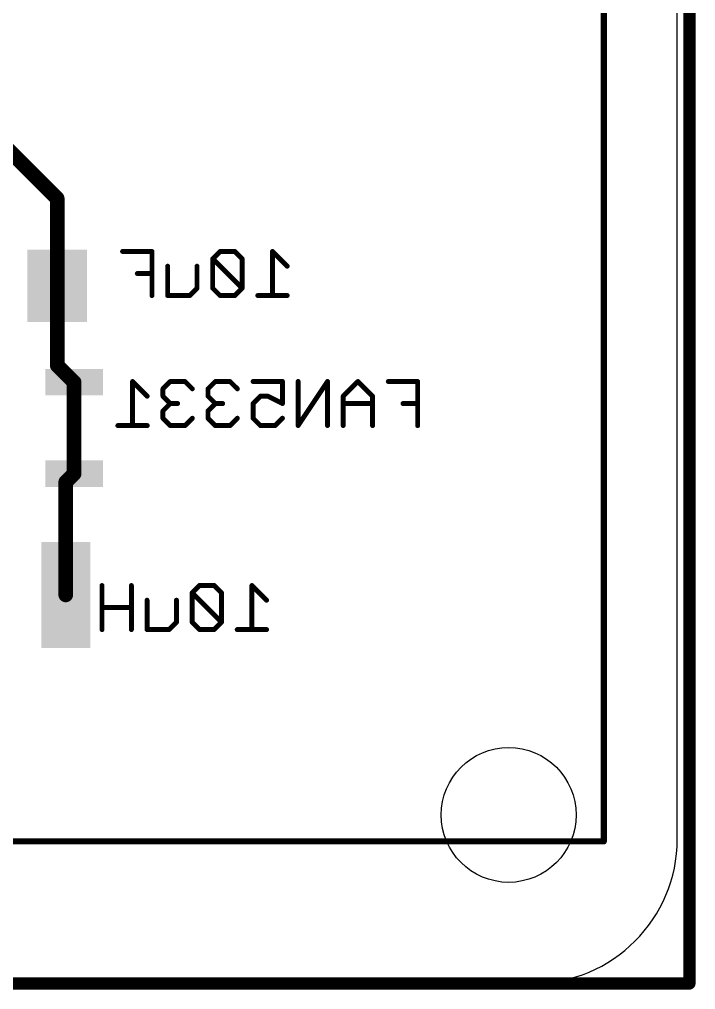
# Model space of a CAD drawing. Extents: x -0.1 to 65.4, y -0.8 to 30.7.
# Drawn here: x 51.37 to 65.41, y -0.13 to 20.02 of the extents above; entities that cross this region are included whole.
import ezdxf

# ---------------------------------------------------------------- set-up
doc = ezdxf.new("R2010")
doc.units = 0
for name, color, linetype in [('16', 5, 'CONTINUOUS'), ('20', 53, 'CONTINUOUS'), ('21', 40, 'CONTINUOUS'), ('28', 253, 'CONTINUOUS')]:
    doc.layers.add(name, color=color, linetype=linetype)

# ---------------------------------------------------------------- blocks, each defined once
blk = doc.blocks.new('RECT')
blk.add_solid([(-0.5, -0.5), (0.5, -0.5), (-0.5, 0.5), (0.5, 0.5)])

msp = doc.modelspace()

# ---------------------------------------------------------------- linework, layer by layer
at = {"layer": '16'}
for points, const_width in [([(65.278, 0), (65.278, 30.607)], 0.254), ([(48.895, 19.558), (52.154, 16.299)], 0.3048), ([(52.154, 16.299), (52.154, 14.488)], 0.3048), ([(52.154, 12.8361), (52.154, 14.488)], 0.3048), ([(52.5041, 12.486), (52.154, 12.8361)], 0.3048), ([(52.5041, 10.586), (52.5041, 12.486)], 0.3048), ([(52.331, 10.4129), (52.5041, 10.586)], 0.3048), ([(52.331, 8.069), (52.331, 10.4129)], 0.3048), ([(0, 0), (65.278, 0)], 0.254)]:
    msp.add_lwpolyline(points, dxfattribs=dict(at, const_width=const_width))
for points, const_width in [([(52.2302, 16.299, 1), (52.0778, 16.299)], 0.1524), ([(52.1001, 16.2451, 1), (52.2079, 16.3529)], 0.1524), ([(52.2302, 14.488, 1), (52.0778, 14.488)], 0.1524), ([(52.0778, 14.488, 1), (52.2302, 14.488)], 0.1524), ([(52.2079, 12.89, 1), (52.1001, 12.7822)], 0.1524), ([(52.0778, 12.8361, 1), (52.2302, 12.8361)], 0.1524), ([(52.5803, 12.486, 1), (52.4279, 12.486)], 0.1524), ([(52.4502, 12.4321, 1), (52.558, 12.5399)], 0.1524), ([(52.558, 10.5321, 1), (52.4502, 10.6399)], 0.1524), ([(52.4072, 10.4129, 1), (52.2548, 10.4129)], 0.1524), ([(52.2771, 10.4668, 1), (52.3849, 10.359)], 0.1524), ([(52.4279, 10.586, 1), (52.5803, 10.586)], 0.1524), ([(52.2548, 8.069, 1), (52.4072, 8.069)], 0.1524), ([(65.2145, 0, 1), (65.3415, 0)], 0.127), ([(65.278, -0.0635, 1), (65.278, 0.0635)], 0.127)]:
    msp.add_lwpolyline(points, format="xyb", dxfattribs=dict(at, const_width=const_width))
at = {"layer": '20'}
for p, q in [((65.0254, 3), (65.0254, 27.6604)), ((3.0254, 0), (62.0254, 0))]:
    msp.add_line(p, q, dxfattribs=at)
msp.add_circle((61.5254, 3.5), 1.4, dxfattribs=at)
msp.add_arc((62.0254, 3), 3, 270, 0, dxfattribs=at)
at = {"layer": '21', "const_width": 0.127}
for points in [[(63.5, 26.952), (63.5, 2.952)], [(1.5, 2.952), (63.5, 2.952)]]:
    msp.add_lwpolyline(points, dxfattribs=at)
at = {"layer": '21', "const_width": 0.0635}
for points in [[(63.4682, 2.952, 1), (63.5318, 2.952)], [(63.5, 2.9202, 1), (63.5, 2.9838)]]:
    msp.add_lwpolyline(points, format="xyb", dxfattribs=at)
at = {"layer": '28', "const_width": 0.1016}
for points in [[(54.1207, 15.2), (53.5106, 15.2)], [(54.1207, 14.2848), (54.1207, 15.2)], [(55.5342, 15.2), (55.3816, 15.0475)], [(55.8392, 15.2), (55.5342, 15.2)], [(55.9918, 15.0475), (55.8392, 15.2)], [(56.9273, 14.8949), (56.6222, 15.2)], [(56.6222, 15.2), (56.6222, 14.2848)], [(54.4461, 14.2848), (54.4461, 14.8949)], [(55.0562, 14.8949), (55.0562, 14.4373)], [(55.3816, 15.0475), (55.3816, 14.4373)], [(55.9918, 14.4373), (55.3816, 15.0475)], [(55.9918, 14.4373), (55.9918, 15.0475)], [(54.1207, 14.7424), (53.8157, 14.7424)], [(54.9037, 14.2848), (54.4461, 14.2848)], [(55.0562, 14.4373), (54.9037, 14.2848)], [(55.3816, 14.4373), (55.5342, 14.2848)], [(55.5342, 14.2848), (55.8392, 14.2848)], [(55.8392, 14.2848), (55.9918, 14.4373)], [(56.9273, 14.2848), (56.3172, 14.2848)], [(54.0227, 12.1949), (53.7177, 12.5)], [(53.7177, 12.5), (53.7177, 11.5848)], [(54.5007, 12.5), (54.3481, 12.3475)], [(54.8057, 12.5), (54.5007, 12.5)], [(54.9582, 12.3475), (54.8057, 12.5)], [(55.4362, 12.5), (55.2836, 12.3475)], [(55.7412, 12.5), (55.4362, 12.5)], [(55.8938, 12.3475), (55.7412, 12.5)], [(56.2192, 12.5), (56.8293, 12.5)], [(56.8293, 12.5), (56.8293, 12.0424)], [(57.7648, 12.5), (57.1547, 11.5848)], [(57.1547, 11.5848), (57.1547, 12.5)], [(57.7648, 11.5848), (57.7648, 12.5)], [(58.3953, 12.5), (58.0902, 12.1949)], [(58.7003, 12.1949), (58.3953, 12.5)], [(59.6358, 12.5), (59.0257, 12.5)], [(59.6358, 11.5848), (59.6358, 12.5)], [(54.3481, 12.3475), (54.3481, 12.1949)], [(55.2836, 12.3475), (55.2836, 12.1949)], [(54.3481, 12.1949), (54.5007, 12.0424)], [(54.5007, 12.0424), (54.3481, 11.8899)], [(54.5007, 12.0424), (54.6532, 12.0424)], [(55.2836, 12.1949), (55.4362, 12.0424)], [(55.4362, 12.0424), (55.2836, 11.8899)], [(55.4362, 12.0424), (55.5887, 12.0424)], [(56.3717, 12.1949), (56.2192, 12.0424)], [(56.2192, 12.0424), (56.2192, 11.7373)], [(56.5242, 12.1949), (56.3717, 12.1949)], [(56.8293, 12.0424), (56.5242, 12.1949)], [(58.0902, 12.1949), (58.0902, 11.5848)], [(58.7003, 12.0424), (58.0902, 12.0424)], [(58.7003, 11.5848), (58.7003, 12.1949)], [(59.6358, 12.0424), (59.3308, 12.0424)], [(54.3481, 11.8899), (54.3481, 11.7373)], [(55.2836, 11.8899), (55.2836, 11.7373)], [(54.3481, 11.7373), (54.5007, 11.5848)], [(54.8057, 11.5848), (54.9582, 11.7373)], [(55.2836, 11.7373), (55.4362, 11.5848)], [(55.7412, 11.5848), (55.8938, 11.7373)], [(56.2192, 11.7373), (56.3717, 11.5848)], [(56.6768, 11.5848), (56.8293, 11.7373)], [(54.0227, 11.5848), (53.4126, 11.5848)], [(54.5007, 11.5848), (54.8057, 11.5848)], [(55.4362, 11.5848), (55.7412, 11.5848)], [(56.3717, 11.5848), (56.6768, 11.5848)], [(53.0836, 8.264), (53.0836, 7.3488)], [(53.6937, 7.3488), (53.6937, 8.264)], [(55.1072, 8.264), (54.9546, 8.1114)], [(55.4122, 8.264), (55.1072, 8.264)], [(55.5648, 8.1114), (55.4122, 8.264)], [(56.5003, 7.9589), (56.1952, 8.264)], [(56.1952, 8.264), (56.1952, 7.3488)], [(54.9546, 8.1114), (54.9546, 7.5013)], [(55.5648, 7.5013), (54.9546, 8.1114)], [(55.5648, 7.5013), (55.5648, 8.1114)], [(53.6937, 7.8064), (53.0836, 7.8064)], [(54.0191, 7.3488), (54.0191, 7.9589)], [(54.6292, 7.9589), (54.6292, 7.5013)], [(54.6292, 7.5013), (54.4767, 7.3488)], [(54.9546, 7.5013), (55.1072, 7.3488)], [(55.4122, 7.3488), (55.5648, 7.5013)], [(54.4767, 7.3488), (54.0191, 7.3488)], [(55.1072, 7.3488), (55.4122, 7.3488)], [(56.5003, 7.3488), (55.8902, 7.3488)]]:
    msp.add_lwpolyline(points, dxfattribs=at)
at = {"layer": '28', "const_width": 0.0508}
for points in [[(53.5106, 15.2254, 1), (53.5106, 15.1746)], [(54.1461, 15.2, 1), (54.0953, 15.2)], [(54.1207, 15.1746, 1), (54.1207, 15.2254)], [(55.5342, 15.2254, 1), (55.5342, 15.1746)], [(55.5521, 15.182, 1), (55.5162, 15.2179)], [(55.8572, 15.2179, 1), (55.8213, 15.182)], [(55.8392, 15.1746, 1), (55.8392, 15.2254)], [(56.6476, 15.2, 1), (56.5968, 15.2)], [(56.6402, 15.2179, 1), (56.6043, 15.182)], [(54.4715, 14.8949, 1), (54.4207, 14.8949)], [(55.0816, 14.8949, 1), (55.0308, 14.8949)], [(55.407, 15.0475, 1), (55.3562, 15.0475)], [(55.3996, 15.0654, 1), (55.3637, 15.0295)], [(55.3637, 15.0654, 1), (55.3996, 15.0295)], [(56.0172, 15.0475, 1), (55.9664, 15.0475)], [(55.9738, 15.0295, 1), (56.0097, 15.0654)], [(56.9093, 14.877, 1), (56.9452, 14.9129)], [(53.8157, 14.7678, 1), (53.8157, 14.717)], [(54.1207, 14.717, 1), (54.1207, 14.7678)], [(54.0953, 14.2848, 1), (54.1461, 14.2848)], [(54.4461, 14.3102, 1), (54.4461, 14.2594)], [(54.4207, 14.2848, 1), (54.4715, 14.2848)], [(54.8858, 14.3028, 1), (54.9217, 14.2668)], [(54.9037, 14.2594, 1), (54.9037, 14.3102)], [(55.0308, 14.4373, 1), (55.0816, 14.4373)], [(55.0742, 14.4194, 1), (55.0383, 14.4553)], [(55.3562, 14.4373, 1), (55.407, 14.4373)], [(55.3996, 14.4553, 1), (55.3637, 14.4194)], [(55.5342, 14.3102, 1), (55.5342, 14.2594)], [(55.5162, 14.2668, 1), (55.5521, 14.3028)], [(55.8213, 14.3028, 1), (55.8572, 14.2668)], [(55.8392, 14.2594, 1), (55.8392, 14.3102)], [(55.9664, 14.4373, 1), (56.0172, 14.4373)], [(56.0097, 14.4194, 1), (55.9738, 14.4553)], [(55.9738, 14.4194, 1), (56.0097, 14.4553)], [(56.3172, 14.3102, 1), (56.3172, 14.2594)], [(56.5968, 14.2848, 1), (56.6476, 14.2848)], [(56.9273, 14.2594, 1), (56.9273, 14.3102)], [(53.7431, 12.5, 1), (53.6923, 12.5)], [(53.7356, 12.5179, 1), (53.6997, 12.482)], [(54.5007, 12.5254, 1), (54.5007, 12.4746)], [(54.5186, 12.482, 1), (54.4827, 12.5179)], [(54.8237, 12.5179, 1), (54.7878, 12.482)], [(54.8057, 12.4746, 1), (54.8057, 12.5254)], [(55.4362, 12.5254, 1), (55.4362, 12.4746)], [(55.4541, 12.482, 1), (55.4182, 12.5179)], [(55.7592, 12.5179, 1), (55.7233, 12.482)], [(55.7412, 12.4746, 1), (55.7412, 12.5254)], [(56.2192, 12.5254, 1), (56.2192, 12.4746)], [(56.8547, 12.5, 1), (56.8039, 12.5)], [(56.8293, 12.4746, 1), (56.8293, 12.5254)], [(57.1801, 12.5, 1), (57.1293, 12.5)], [(57.7902, 12.5, 1), (57.7394, 12.5)], [(57.7859, 12.4859, 1), (57.7437, 12.5141)], [(58.4132, 12.5179, 1), (58.3773, 12.482)], [(58.4132, 12.482, 1), (58.3773, 12.5179)], [(59.0257, 12.5254, 1), (59.0257, 12.4746)], [(59.6612, 12.5, 1), (59.6104, 12.5)], [(59.6358, 12.4746, 1), (59.6358, 12.5254)], [(54.3735, 12.3475, 1), (54.3227, 12.3475)], [(54.3302, 12.3654, 1), (54.3661, 12.3295)], [(54.9403, 12.3295, 1), (54.9762, 12.3654)], [(55.309, 12.3475, 1), (55.2582, 12.3475)], [(55.2657, 12.3654, 1), (55.3016, 12.3295)], [(55.8758, 12.3295, 1), (55.9117, 12.3654)], [(54.0048, 12.177, 1), (54.0407, 12.2129)], [(54.3227, 12.1949, 1), (54.3735, 12.1949)], [(54.3661, 12.2129, 1), (54.3302, 12.177)], [(54.5007, 12.0678, 1), (54.5007, 12.017)], [(54.5186, 12.0244, 1), (54.4827, 12.0604)], [(54.6532, 12.017, 1), (54.6532, 12.0678)], [(55.2582, 12.1949, 1), (55.309, 12.1949)], [(55.3016, 12.2129, 1), (55.2657, 12.177)], [(55.4362, 12.0678, 1), (55.4362, 12.017)], [(55.4541, 12.0244, 1), (55.4182, 12.0604)], [(55.5887, 12.017, 1), (55.5887, 12.0678)], [(56.2446, 12.0424, 1), (56.1938, 12.0424)], [(56.3717, 12.2203, 1), (56.3717, 12.1695)], [(56.3896, 12.177, 1), (56.3537, 12.2129)], [(56.5356, 12.2176, 1), (56.5129, 12.1722)], [(56.5242, 12.1695, 1), (56.5242, 12.2203)], [(56.8179, 12.0197, 1), (56.8406, 12.0651)], [(58.1156, 12.1949, 1), (58.0648, 12.1949)], [(58.0722, 12.2129, 1), (58.1082, 12.177)], [(58.0902, 12.0678, 1), (58.0902, 12.017)], [(58.7257, 12.1949, 1), (58.6749, 12.1949)], [(58.6824, 12.177, 1), (58.7183, 12.2129)], [(58.7003, 12.017, 1), (58.7003, 12.0678)], [(59.3308, 12.0678, 1), (59.3308, 12.017)], [(59.6358, 12.017, 1), (59.6358, 12.0678)], [(54.3735, 11.8899, 1), (54.3227, 11.8899)], [(54.3302, 11.9078, 1), (54.3661, 11.8719)], [(54.4827, 12.0244, 1), (54.5186, 12.0604)], [(55.309, 11.8899, 1), (55.2582, 11.8899)], [(55.2657, 11.9078, 1), (55.3016, 11.8719)], [(55.4182, 12.0244, 1), (55.4541, 12.0604)], [(56.2012, 12.0604, 1), (56.2371, 12.0244)], [(56.8039, 12.0424, 1), (56.8547, 12.0424)], [(54.3227, 11.7373, 1), (54.3735, 11.7373)], [(54.3661, 11.7553, 1), (54.3302, 11.7194)], [(54.9762, 11.7194, 1), (54.9403, 11.7553)], [(55.2582, 11.7373, 1), (55.309, 11.7373)], [(55.3016, 11.7553, 1), (55.2657, 11.7194)], [(55.9117, 11.7194, 1), (55.8758, 11.7553)], [(56.2371, 11.7553, 1), (56.2012, 11.7194)], [(56.1938, 11.7373, 1), (56.2446, 11.7373)], [(56.8472, 11.7194, 1), (56.8113, 11.7553)], [(53.4126, 11.6102, 1), (53.4126, 11.5594)], [(53.6923, 11.5848, 1), (53.7431, 11.5848)], [(54.0227, 11.5594, 1), (54.0227, 11.6102)], [(54.5007, 11.6102, 1), (54.5007, 11.5594)], [(54.4827, 11.5668, 1), (54.5186, 11.6028)], [(54.7878, 11.6028, 1), (54.8237, 11.5668)], [(54.8057, 11.5594, 1), (54.8057, 11.6102)], [(55.4362, 11.6102, 1), (55.4362, 11.5594)], [(55.4182, 11.5668, 1), (55.4541, 11.6028)], [(55.7233, 11.6028, 1), (55.7592, 11.5668)], [(55.7412, 11.5594, 1), (55.7412, 11.6102)], [(56.3717, 11.6102, 1), (56.3717, 11.5594)], [(56.3537, 11.5668, 1), (56.3896, 11.6028)], [(56.6588, 11.6028, 1), (56.6947, 11.5668)], [(56.6768, 11.5594, 1), (56.6768, 11.6102)], [(57.1335, 11.5989, 1), (57.1758, 11.5707)], [(57.1293, 11.5848, 1), (57.1801, 11.5848)], [(57.7394, 11.5848, 1), (57.7902, 11.5848)], [(58.0648, 11.5848, 1), (58.1156, 11.5848)], [(58.6749, 11.5848, 1), (58.7257, 11.5848)], [(59.6104, 11.5848, 1), (59.6612, 11.5848)], [(53.109, 8.264, 1), (53.0582, 8.264)], [(53.7191, 8.264, 1), (53.6683, 8.264)], [(55.1072, 8.2894, 1), (55.1072, 8.2386)], [(55.1251, 8.246, 1), (55.0892, 8.2819)], [(55.4302, 8.2819, 1), (55.3943, 8.246)], [(55.4122, 8.2386, 1), (55.4122, 8.2894)], [(56.2206, 8.264, 1), (56.1698, 8.264)], [(56.2132, 8.2819, 1), (56.1773, 8.246)], [(54.98, 8.1114, 1), (54.9292, 8.1114)], [(54.9726, 8.1294, 1), (54.9367, 8.0935)], [(54.9367, 8.1294, 1), (54.9726, 8.0935)], [(55.5902, 8.1114, 1), (55.5394, 8.1114)], [(55.5468, 8.0935, 1), (55.5827, 8.1294)], [(53.0836, 7.8318, 1), (53.0836, 7.781)], [(53.6937, 7.781, 1), (53.6937, 7.8318)], [(54.0445, 7.9589, 1), (53.9937, 7.9589)], [(54.6546, 7.9589, 1), (54.6038, 7.9589)], [(56.4823, 7.941, 1), (56.5182, 7.9769)], [(54.6038, 7.5013, 1), (54.6546, 7.5013)], [(54.6472, 7.4834, 1), (54.6113, 7.5193)], [(54.9292, 7.5013, 1), (54.98, 7.5013)], [(54.9726, 7.5193, 1), (54.9367, 7.4834)], [(55.5394, 7.5013, 1), (55.5902, 7.5013)], [(55.5827, 7.4834, 1), (55.5468, 7.5193)], [(55.5468, 7.4834, 1), (55.5827, 7.5193)], [(53.0582, 7.3488, 1), (53.109, 7.3488)], [(53.6683, 7.3488, 1), (53.7191, 7.3488)], [(54.0191, 7.3742, 1), (54.0191, 7.3234)], [(53.9937, 7.3488, 1), (54.0445, 7.3488)], [(54.4588, 7.3668, 1), (54.4947, 7.3308)], [(54.4767, 7.3234, 1), (54.4767, 7.3742)], [(55.1072, 7.3742, 1), (55.1072, 7.3234)], [(55.0892, 7.3308, 1), (55.1251, 7.3668)], [(55.3943, 7.3668, 1), (55.4302, 7.3308)], [(55.4122, 7.3234, 1), (55.4122, 7.3742)], [(55.8902, 7.3742, 1), (55.8902, 7.3234)], [(56.1698, 7.3488, 1), (56.2206, 7.3488)], [(56.5003, 7.3234, 1), (56.5003, 7.3742)]]:
    msp.add_lwpolyline(points, format="xyb", dxfattribs=at)

# ---------------------------------------------------------------- block references
at = {"layer": '16', "xscale": 1.24, "yscale": 1.5}
msp.add_blockref('RECT', (52.154, 14.488), dxfattribs=at)
at = {"layer": '16'}
for p, xscale, yscale, rotation in [((52.5041, 12.486), 0.55, 1.2, 90), ((52.5041, 10.586), 0.55, 1.2, 90), ((52.331, 8.069), 1.016, 2.2, 180)]:
    msp.add_blockref('RECT', p, dxfattribs=dict(at, xscale=xscale, yscale=yscale, rotation=rotation))

doc.saveas('drawing.dxf')
